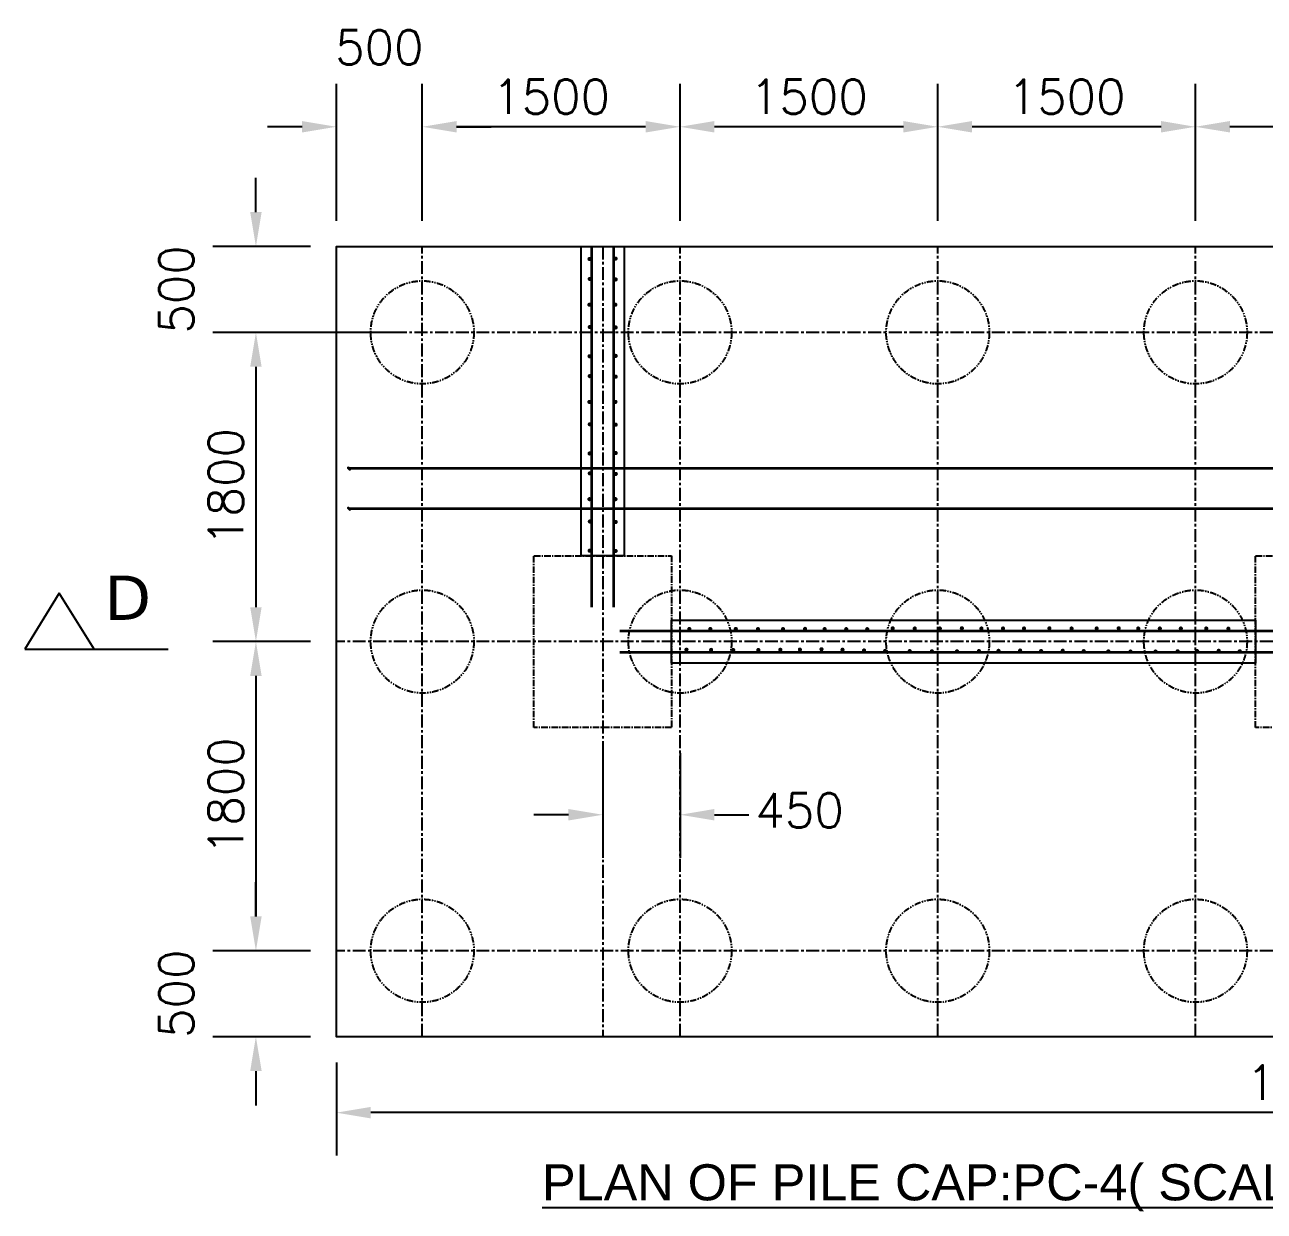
# Model space of a CAD drawing. Header units: millimetres. Extents: x 6239764 to 13047540, y 367704 to 979893.
# Drawn here: x 6535211 to 6542424, y 394557 to 401464 of the extents above; entities that cross this region are included whole.
import ezdxf

# ---------------------------------------------------------------- set-up
doc = ezdxf.new("R2010")
doc.units = ezdxf.units.MM
doc.header["$LTSCALE"] = 300
for name, pattern in [('CENTERX2', [4, 2.5, -0.5, 0.5, -0.5]), ('G', [2, 1.25, -0.25, 0.25, -0.25]), ('K', [2.5, 1.25, -0.25, 0.25, -0.25, 0.25, -0.25])]:
    doc.linetypes.add(name, pattern=pattern)
for name, color, linetype in [('05', 1, 'G'), ('07', 6, 'K'), ('BOU', 12, 'Continuous'), ('DIM', 4, 'Continuous'), ('TEXT', 7, 'Continuous')]:
    doc.layers.add(name, color=color, linetype=linetype)
doc.layers.add('ROD', color=10, linetype='Continuous', lineweight=35)
doc.styles.add('1-100', font='romans.shx', dxfattribs={"height": 200})
doc.styles.add('1-37.5', font='arial.ttf')
doc.styles.add('ver', font='verdana.ttf')
doc.dimstyles.new('1-100', dxfattribs={"dimtxt": 210, "dimasz": 200, "dimexe": 250, "dimexo": 150, "dimgap": 75, "dimtad": 1, "dimdec": 0, "dimzin": 3, "dimdsep": 46, "dimtxsty": '1-100', "dimcen": 0.09, "dimclrd": 161, "dimclre": 161, "dimclrt": 161, "dimadec": 0, "dimazin": 0, "dimtfac": 1, "dimtdec": 0, "dimtofl": 0, "dimtmove": 2, "dimatfit": 3, "dimfxl": 1, "dimtolj": 1, "dimtzin": 0, "dimarcsym": 0})

# ---------------------------------------------------------------- blocks, each defined once
blk = doc.blocks.new('*D808')
at = {"layer": '07', "color": 161, "linetype": 'Continuous', "lineweight": -2, "ltscale": 0.1, "transparency": 16777216}
for p, q in [((6537024.2, 400323.3), (6537024.2, 401120.2)), ((6537524.2, 400323.3), (6537524.2, 401120.2)), ((6536824.2, 400870.2), (6536624.2, 400870.2)), ((6537724.2, 400870.2), (6537924.2, 400870.2))]:
    blk.add_line(p, q, dxfattribs=at)
at = {"layer": '07', "color": 161, "linetype": 'Continuous', "ltscale": 0.1, "transparency": 16777216}
for points in [[(6536824.2, 400903.6), (6536824.2, 400836.9), (6537024.2, 400870.2)], [(6537724.2, 400903.6), (6537724.2, 400836.9), (6537524.2, 400870.2)]]:
    blk.add_solid(points, dxfattribs=at)
at = {"layer": 'Defpoints', "color": 0, "linetype": 'Continuous', "ltscale": 0.1, "transparency": 16777216}
for p in [(6537024.2, 400870.2), (6537024.2, 400173.3), (6537524.2, 400173.3)]:
    blk.add_point(p, dxfattribs=at)
at = {"layer": '07', "color": 161, "linetype": 'Continuous', "ltscale": 0.1, "transparency": 16777216, "insert": (6537274.2, 401332.7), "char_height": 200, "attachment_point": 5, "style": '1-100'}
blk.add_mtext('\\A1;500', dxfattribs=at)
blk = doc.blocks.new('*D809')
at = {"layer": '07', "color": 161, "linetype": 'Continuous', "lineweight": -2, "ltscale": 0.1, "transparency": 16777216}
for p, q in [((6537524.2, 400323.3), (6537524.2, 401120.2)), ((6539024.2, 400323.3), (6539024.2, 401120.2)), ((6538824.2, 400870.2), (6537724.2, 400870.2))]:
    blk.add_line(p, q, dxfattribs=at)
at = {"layer": '07', "color": 161, "linetype": 'Continuous', "ltscale": 0.1, "transparency": 16777216}
for points in [[(6537724.2, 400903.6), (6537724.2, 400836.9), (6537524.2, 400870.2)], [(6538824.2, 400903.6), (6538824.2, 400836.9), (6539024.2, 400870.2)]]:
    blk.add_solid(points, dxfattribs=at)
at = {"layer": 'Defpoints', "color": 0, "linetype": 'Continuous', "ltscale": 0.1, "transparency": 16777216}
for p in [(6537524.2, 400870.2), (6537524.2, 400173.3), (6539024.2, 400173.3)]:
    blk.add_point(p, dxfattribs=at)
at = {"layer": '07', "color": 161, "linetype": 'Continuous', "ltscale": 0.1, "transparency": 16777216, "insert": (6538274.2, 401045.2), "char_height": 200, "attachment_point": 5, "style": '1-100'}
blk.add_mtext('\\A1;1500', dxfattribs=at)
blk = doc.blocks.new('*D810')
at = {"layer": '07', "color": 161, "linetype": 'Continuous', "lineweight": -2, "ltscale": 0.1, "transparency": 16777216}
for p, q in [((6539024.2, 400323.3), (6539024.2, 401120.2)), ((6540524.2, 400323.3), (6540524.2, 401120.2)), ((6540324.2, 400870.2), (6539224.2, 400870.2))]:
    blk.add_line(p, q, dxfattribs=at)
at = {"layer": '07', "color": 161, "linetype": 'Continuous', "ltscale": 0.1, "transparency": 16777216}
for points in [[(6539224.2, 400903.6), (6539224.2, 400836.9), (6539024.2, 400870.2)], [(6540324.2, 400903.6), (6540324.2, 400836.9), (6540524.2, 400870.2)]]:
    blk.add_solid(points, dxfattribs=at)
at = {"layer": 'Defpoints', "color": 0, "linetype": 'Continuous', "ltscale": 0.1, "transparency": 16777216}
for p in [(6539024.2, 400870.2), (6539024.2, 400173.3), (6540524.2, 400173.3)]:
    blk.add_point(p, dxfattribs=at)
at = {"layer": '07', "color": 161, "linetype": 'Continuous', "ltscale": 0.1, "transparency": 16777216, "insert": (6539774.2, 401045.2), "char_height": 200, "attachment_point": 5, "style": '1-100'}
blk.add_mtext('\\A1;1500', dxfattribs=at)
blk = doc.blocks.new('*D811')
at = {"layer": '07', "color": 161, "linetype": 'Continuous', "lineweight": -2, "ltscale": 0.1, "transparency": 16777216}
for p, q in [((6540524.2, 400323.3), (6540524.2, 401120.2)), ((6542024.2, 400323.3), (6542024.2, 401120.2)), ((6541824.2, 400870.2), (6540724.2, 400870.2))]:
    blk.add_line(p, q, dxfattribs=at)
at = {"layer": '07', "color": 161, "linetype": 'Continuous', "ltscale": 0.1, "transparency": 16777216}
for points in [[(6540724.2, 400903.6), (6540724.2, 400836.9), (6540524.2, 400870.2)], [(6541824.2, 400903.6), (6541824.2, 400836.9), (6542024.2, 400870.2)]]:
    blk.add_solid(points, dxfattribs=at)
at = {"layer": 'Defpoints', "color": 0, "linetype": 'Continuous', "ltscale": 0.1, "transparency": 16777216}
for p in [(6540524.2, 400870.2), (6540524.2, 400173.3), (6542024.2, 400173.3)]:
    blk.add_point(p, dxfattribs=at)
at = {"layer": '07', "color": 161, "linetype": 'Continuous', "ltscale": 0.1, "transparency": 16777216, "insert": (6541274.2, 401045.2), "char_height": 200, "attachment_point": 5, "style": '1-100'}
blk.add_mtext('\\A1;1500', dxfattribs=at)
blk = doc.blocks.new('*D812')
at = {"layer": '07', "color": 161, "linetype": 'Continuous', "lineweight": -2, "ltscale": 0.1, "transparency": 16777216}
for p, q in [((6542024.2, 400323.3), (6542024.2, 401120.2)), ((6543524.2, 400323.3), (6543524.2, 401120.2)), ((6543324.2, 400870.2), (6542224.2, 400870.2))]:
    blk.add_line(p, q, dxfattribs=at)
at = {"layer": '07', "color": 161, "linetype": 'Continuous', "ltscale": 0.1, "transparency": 16777216}
for points in [[(6542224.2, 400903.6), (6542224.2, 400836.9), (6542024.2, 400870.2)], [(6543324.2, 400903.6), (6543324.2, 400836.9), (6543524.2, 400870.2)]]:
    blk.add_solid(points, dxfattribs=at)
at = {"layer": 'Defpoints', "color": 0, "linetype": 'Continuous', "ltscale": 0.1, "transparency": 16777216}
for p in [(6542024.2, 400870.2), (6542024.2, 400173.3), (6543524.2, 400173.3)]:
    blk.add_point(p, dxfattribs=at)
at = {"layer": '07', "color": 161, "linetype": 'Continuous', "ltscale": 0.1, "transparency": 16777216, "insert": (6542774.2, 401045.2), "char_height": 200, "attachment_point": 5, "style": '1-100'}
blk.add_mtext('\\A1;1500', dxfattribs=at)
blk = doc.blocks.new('*D817')
at = {"layer": '07', "color": 161, "linetype": 'Continuous', "lineweight": -2, "ltscale": 0.1, "transparency": 16777216}
for p, q in [((6536555.9, 400373.3), (6536555.9, 400573.3)), ((6536874.2, 400173.3), (6536305.9, 400173.3)), ((6537374.2, 399673.3), (6536305.9, 399673.3)), ((6536555.9, 399473.3), (6536555.9, 399273.3))]:
    blk.add_line(p, q, dxfattribs=at)
at = {"layer": '07', "color": 161, "linetype": 'Continuous', "ltscale": 0.1, "transparency": 16777216}
for points in [[(6536522.6, 400373.3), (6536589.3, 400373.3), (6536555.9, 400173.3)], [(6536522.6, 399473.3), (6536589.3, 399473.3), (6536555.9, 399673.3)]]:
    blk.add_solid(points, dxfattribs=at)
at = {"layer": 'Defpoints', "color": 0, "linetype": 'Continuous', "ltscale": 0.1, "transparency": 16777216}
for p in [(6537024.2, 400173.3), (6536555.9, 399673.3), (6537524.2, 399673.3)]:
    blk.add_point(p, dxfattribs=at)
at = {"layer": '07', "color": 161, "linetype": 'Continuous', "ltscale": 0.1, "transparency": 16777216, "insert": (6536093.4, 399923.3), "char_height": 200, "attachment_point": 5, "rotation": 90, "style": '1-100'}
blk.add_mtext('\\A1;500', dxfattribs=at)
blk = doc.blocks.new('*D818')
at = {"layer": '07', "color": 161, "linetype": 'Continuous', "lineweight": -2, "ltscale": 0.1, "transparency": 16777216}
for p, q in [((6536874.2, 399673.3), (6536305.9, 399673.3)), ((6536555.9, 399473.3), (6536555.9, 398073.3)), ((6536874.2, 397873.3), (6536305.9, 397873.3))]:
    blk.add_line(p, q, dxfattribs=at)
at = {"layer": '07', "color": 161, "linetype": 'Continuous', "ltscale": 0.1, "transparency": 16777216}
for points in [[(6536522.6, 399473.3), (6536589.3, 399473.3), (6536555.9, 399673.3)], [(6536522.6, 398073.3), (6536589.3, 398073.3), (6536555.9, 397873.3)]]:
    blk.add_solid(points, dxfattribs=at)
at = {"layer": 'Defpoints', "color": 0, "linetype": 'Continuous', "ltscale": 0.1, "transparency": 16777216}
for p in [(6537024.2, 399673.3), (6536555.9, 397873.3), (6537024.2, 397873.3)]:
    blk.add_point(p, dxfattribs=at)
at = {"layer": '07', "color": 161, "linetype": 'Continuous', "ltscale": 0.1, "transparency": 16777216, "insert": (6536380.9, 398773.3), "char_height": 200, "attachment_point": 5, "rotation": 90, "style": '1-100'}
blk.add_mtext('\\A1;1800', dxfattribs=at)
blk = doc.blocks.new('*D819')
at = {"layer": '07', "color": 161, "linetype": 'Continuous', "lineweight": -2, "ltscale": 0.1, "transparency": 16777216}
for p, q in [((6536874.2, 397873.3), (6536305.9, 397873.3)), ((6536555.9, 397673.3), (6536555.9, 396273.3)), ((6536874.2, 396073.3), (6536305.9, 396073.3))]:
    blk.add_line(p, q, dxfattribs=at)
at = {"layer": '07', "color": 161, "linetype": 'Continuous', "ltscale": 0.1, "transparency": 16777216}
for points in [[(6536522.6, 397673.3), (6536589.3, 397673.3), (6536555.9, 397873.3)], [(6536522.6, 396273.3), (6536589.3, 396273.3), (6536555.9, 396073.3)]]:
    blk.add_solid(points, dxfattribs=at)
at = {"layer": 'Defpoints', "color": 0, "linetype": 'Continuous', "ltscale": 0.1, "transparency": 16777216}
for p in [(6537024.2, 397873.3), (6536555.9, 396073.3), (6537024.2, 396073.3)]:
    blk.add_point(p, dxfattribs=at)
at = {"layer": '07', "color": 161, "linetype": 'Continuous', "ltscale": 0.1, "transparency": 16777216, "insert": (6536380.9, 396973.3), "char_height": 200, "attachment_point": 5, "rotation": 90, "style": '1-100'}
blk.add_mtext('\\A1;1800', dxfattribs=at)
blk = doc.blocks.new('*D820')
at = {"layer": '07', "color": 161, "linetype": 'Continuous', "lineweight": -2, "ltscale": 0.1, "transparency": 16777216}
for p, q in [((6536555.9, 396273.3), (6536555.9, 396473.3)), ((6536874.2, 396073.3), (6536305.9, 396073.3)), ((6536874.2, 395573.3), (6536305.9, 395573.3)), ((6536555.9, 395373.3), (6536555.9, 395173.3))]:
    blk.add_line(p, q, dxfattribs=at)
at = {"layer": '07', "color": 161, "linetype": 'Continuous', "ltscale": 0.1, "transparency": 16777216}
for points in [[(6536522.6, 396273.3), (6536589.3, 396273.3), (6536555.9, 396073.3)], [(6536522.6, 395373.3), (6536589.3, 395373.3), (6536555.9, 395573.3)]]:
    blk.add_solid(points, dxfattribs=at)
at = {"layer": 'Defpoints', "color": 0, "linetype": 'Continuous', "ltscale": 0.1, "transparency": 16777216}
for p in [(6537024.2, 396073.3), (6536555.9, 395573.3), (6537024.2, 395573.3)]:
    blk.add_point(p, dxfattribs=at)
at = {"layer": '07', "color": 161, "linetype": 'Continuous', "ltscale": 0.1, "transparency": 16777216, "insert": (6536093.4, 395823.3), "char_height": 200, "attachment_point": 5, "rotation": 90, "style": '1-100'}
blk.add_mtext('\\A1;500', dxfattribs=at)
blk = doc.blocks.new('*D821')
at = {"layer": '07', "color": 161, "linetype": 'Continuous', "lineweight": -2, "ltscale": 0.1, "transparency": 16777216}
for p, q in [((6538574.2, 397223.3), (6538574.2, 396615.2)), ((6539024.2, 397223.3), (6539024.2, 396615.2)), ((6538374.2, 396865.2), (6538174.2, 396865.2)), ((6539224.2, 396865.2), (6539424.2, 396865.2))]:
    blk.add_line(p, q, dxfattribs=at)
at = {"layer": '07', "color": 161, "linetype": 'Continuous', "ltscale": 0.1, "transparency": 16777216}
for points in [[(6538374.2, 396898.6), (6538374.2, 396831.9), (6538574.2, 396865.2)], [(6539224.2, 396898.6), (6539224.2, 396831.9), (6539024.2, 396865.2)]]:
    blk.add_solid(points, dxfattribs=at)
at = {"layer": 'Defpoints', "color": 0, "linetype": 'Continuous', "ltscale": 0.1, "transparency": 16777216}
for p in [(6538574.2, 397373.3), (6539024.2, 397373.3), (6539024.2, 396865.2)]:
    blk.add_point(p, dxfattribs=at)
at = {"layer": '07', "color": 161, "linetype": 'Continuous', "ltscale": 0.1, "transparency": 16777216, "insert": (6539720.1, 396890.2), "char_height": 200, "attachment_point": 5, "style": '1-100'}
blk.add_mtext('\\A1;450', dxfattribs=at)
blk = doc.blocks.new('*D832')
at = {"layer": '07', "color": 161, "linetype": 'Continuous', "lineweight": -2, "ltscale": 0.1, "transparency": 16777216}
for p, q in [((6537024.2, 395423.3), (6537024.2, 394881)), ((6548474.2, 395423.3), (6548474.2, 394881)), ((6548274.2, 395131), (6537224.2, 395131))]:
    blk.add_line(p, q, dxfattribs=at)
at = {"layer": '07', "color": 161, "linetype": 'Continuous', "ltscale": 0.1, "transparency": 16777216}
for points in [[(6537224.2, 395164.3), (6537224.2, 395097.6), (6537024.2, 395131)], [(6548274.2, 395164.3), (6548274.2, 395097.6), (6548474.2, 395131)]]:
    blk.add_solid(points, dxfattribs=at)
at = {"layer": 'Defpoints', "color": 0, "linetype": 'Continuous', "ltscale": 0.1, "transparency": 16777216}
for p in [(6537024.2, 395573.3), (6548474.2, 395573.3), (6537024.2, 395131)]:
    blk.add_point(p, dxfattribs=at)
at = {"layer": '07', "color": 161, "linetype": 'Continuous', "ltscale": 0.1, "transparency": 16777216, "insert": (6542749.2, 395306), "char_height": 200, "attachment_point": 5, "style": '1-100'}
blk.add_mtext('\\A1;11450', dxfattribs=at)

msp = doc.modelspace()

# ---------------------------------------------------------------- hatches: boundary and pattern name
at = {"layer": 'ROD'}
h = msp.add_hatch(dxfattribs=at)
h.set_pattern_fill('ANSI31', color=256)
h.set_pattern_definition([(45, (6370244.97043, 705282.81309), (-0.08838834765, 0.08838834765), [])])
h.paths.add_polyline_path([(6537105.2, 398881.4, 1), (6537092.6, 398881.4, 1)])
h = msp.add_hatch(dxfattribs=at)
h.set_pattern_fill('ANSI31', color=256)
h.set_pattern_definition([(45, (6370244.97043, 705048.94613), (-0.08838834765, 0.08838834765), [])])
h.paths.add_polyline_path([(6537105.2, 398647.5, 1), (6537092.6, 398647.5, 1)])

# ---------------------------------------------------------------- linework, layer by layer
at = {"color": 8, "linetype": 'CENTERX2', "ltscale": 0.1}
for p, q in [((6537524.2, 395573.3), (6537524.2, 400173.3)), ((6538574.2, 400173.3), (6538574.2, 395573.3)), ((6539024.2, 395573.3), (6539024.2, 400173.3)), ((6540524.2, 395573.3), (6540524.2, 400173.3)), ((6542024.2, 395573.3), (6542024.2, 400173.3)), ((6548474.2, 399673.3), (6537024.2, 399673.3)), ((6548474.2, 397873.3), (6537024.2, 397873.3)), ((6548474.2, 396073.3), (6537024.2, 396073.3))]:
    msp.add_line(p, q, dxfattribs=at)
at = {"color": 6, "ltscale": 0.1}
for points in [[(6538449.2, 400173.3), (6538699.2, 400173.3), (6538699.2, 398373.3), (6538449.2, 398373.3)], [(6538974.2, 397998.3), (6542374.2, 397998.3), (6542374.2, 397748.3), (6538974.2, 397748.3)]]:
    msp.add_lwpolyline(points, close=True, dxfattribs=at)
at = {"color": 1, "ltscale": 0.1, "const_width": 12}
for points in [[(6538491.4, 400100.5, 1), (6538503.4, 400100.5, 1)], [(6538643.5, 400102.8, 1), (6538655.5, 400102.8, 1)], [(6538492.4, 399984.6, 1), (6538504.4, 399984.6, 1)], [(6538643.9, 399981.4, 1), (6538655.9, 399981.4, 1)], [(6538490.6, 399834.4, 1), (6538502.6, 399834.4, 1)], [(6538642.2, 399834.4, 1), (6538654.2, 399834.4, 1)], [(6538492.7, 399704.5, 1), (6538504.7, 399704.5, 1)], [(6538643.7, 399701.8, 1), (6538655.7, 399701.8, 1)], [(6538491.7, 399534.4, 1), (6538503.7, 399534.4, 1)], [(6538643.8, 399536.7, 1), (6538655.8, 399536.7, 1)], [(6538492.7, 399418.5, 1), (6538504.7, 399418.5, 1)], [(6538644.1, 399415.3, 1), (6538656.1, 399415.3, 1)], [(6538490.8, 399268.4, 1), (6538502.8, 399268.4, 1)], [(6538642.4, 399268.4, 1), (6538654.4, 399268.4, 1)], [(6538493, 399138.4, 1), (6538505, 399138.4, 1)], [(6538643.9, 399135.8, 1), (6538655.9, 399135.8, 1)], [(6538491.9, 398968.4, 1), (6538503.9, 398968.4, 1)], [(6538644, 398970.7, 1), (6538656, 398970.7, 1)], [(6538492.9, 398852.4, 1), (6538504.9, 398852.4, 1)], [(6538644.4, 398849.3, 1), (6538656.4, 398849.3, 1)], [(6538491, 398702.3, 1), (6538503, 398702.3, 1)], [(6538642.7, 398702.3, 1), (6538654.7, 398702.3, 1)], [(6538493.2, 398572.4, 1), (6538505.2, 398572.4, 1)], [(6538644.2, 398569.7, 1), (6538656.2, 398569.7, 1)], [(6538492.1, 398402.3, 1), (6538504.1, 398402.3, 1)], [(6538643.7, 398401, 1), (6538655.7, 398401, 1)], [(6540658.5, 397951, 1), (6540670.5, 397951, 1)], [(6541571.2, 397951, 1), (6541583.2, 397951, 1)], [(6539745.8, 397947.3, 1), (6539757.8, 397947.3, 1)]]:
    msp.add_lwpolyline(points, format="xyb", close=True, dxfattribs=at)
at = {"color": 1, "ltscale": 0.1, "const_width": 12, "elevation": 0}
for points in [[(6539072.7, 397946.7, 1), (6539084.7, 397946.7, 1)], [(6539194.9, 397946.7, 1), (6539206.9, 397946.7, 1)], [(6539342.9, 397946.7, 1), (6539354.9, 397946.7, 1)], [(6539471.7, 397945.8, 1), (6539483.7, 397945.8, 1)], [(6539617.9, 397945.8, 1), (6539629.9, 397945.8, 1)], [(6539859.7, 397945.8, 1), (6539871.7, 397945.8, 1)], [(6539985.4, 397945.8, 1), (6539997.4, 397945.8, 1)], [(6540107.6, 397945.8, 1), (6540119.6, 397945.8, 1)], [(6540255.6, 397950.4, 1), (6540267.6, 397950.4, 1)], [(6540384.3, 397949.5, 1), (6540396.3, 397949.5, 1)], [(6540530.5, 397949.5, 1), (6540542.5, 397949.5, 1)], [(6540772.3, 397949.5, 1), (6540784.3, 397949.5, 1)], [(6540898, 397949.5, 1), (6540910, 397949.5, 1)], [(6541020.3, 397949.5, 1), (6541032.3, 397949.5, 1)], [(6541168.2, 397950.4, 1), (6541180.2, 397950.4, 1)], [(6541297, 397949.5, 1), (6541309, 397949.5, 1)], [(6541443.2, 397949.5, 1), (6541455.2, 397949.5, 1)], [(6541685, 397949.5, 1), (6541697, 397949.5, 1)], [(6541810.7, 397949.5, 1), (6541822.7, 397949.5, 1)], [(6541932.9, 397949.5, 1), (6541944.9, 397949.5, 1)], [(6542080.9, 397949.5, 1), (6542092.9, 397949.5, 1)], [(6542209.7, 397948.5, 1), (6542221.7, 397948.5, 1)], [(6539055.7, 397826.3, 1), (6539067.7, 397826.3, 1)], [(6539199.1, 397825, 1), (6539211.1, 397825, 1)], [(6539327.9, 397824.1, 1), (6539339.9, 397824.1, 1)], [(6539474.1, 397824.1, 1), (6539486.1, 397824.1, 1)], [(6539602, 397825.7, 1), (6539614, 397825.7, 1)], [(6539715.9, 397826.8, 1), (6539727.9, 397826.8, 1)], [(6539841.6, 397828.5, 1), (6539853.6, 397828.5, 1)], [(6539963.8, 397825.9, 1), (6539975.8, 397825.9, 1)], [(6540089.5, 397821.6, 1), (6540101.5, 397821.6, 1)], [(6540211.7, 397818.9, 1), (6540223.7, 397818.9, 1)], [(6540355.1, 397817.7, 1), (6540367.1, 397817.7, 1)], [(6540483.9, 397816.7, 1), (6540495.9, 397816.7, 1)], [(6540630.1, 397816.7, 1), (6540642.1, 397816.7, 1)], [(6540758, 397818.3, 1), (6540770, 397818.3, 1)], [(6540871.9, 397819.4, 1), (6540883.9, 397819.4, 1)], [(6540997.5, 397821.2, 1), (6541009.5, 397821.2, 1)], [(6541119.8, 397818.5, 1), (6541131.8, 397818.5, 1)], [(6541245.4, 397820.2, 1), (6541257.4, 397820.2, 1)], [(6541367.7, 397817.6, 1), (6541379.7, 397817.6, 1)], [(6541511.1, 397816.3, 1), (6541523.1, 397816.3, 1)], [(6541639.8, 397815.4, 1), (6541651.8, 397815.4, 1)], [(6541786, 397815.4, 1), (6541798, 397815.4, 1)], [(6541914, 397817, 1), (6541926, 397817, 1)], [(6542027.8, 397818.1, 1), (6542039.8, 397818.1, 1)], [(6542153.5, 397819.8, 1), (6542165.5, 397819.8, 1)], [(6542275.8, 397817.1, 1), (6542287.8, 397817.1, 1)]]:
    msp.add_lwpolyline(points, format="xyb", close=True, dxfattribs=at)
at = {"layer": '05', "ltscale": 0.1}
for points in [[(6538974.2, 398373.3), (6538974.2, 397373.3), (6538174.2, 397373.3), (6538174.2, 398373.3)], [(6543174.2, 398373.3), (6543174.2, 397373.3), (6542374.2, 397373.3), (6542374.2, 398373.3)]]:
    msp.add_lwpolyline(points, close=True, dxfattribs=at)
at = {"layer": '07', "color": 22, "ltscale": 0.1}
for centre in [(6537524.2, 399673.3), (6539024.2, 399673.3), (6540524.2, 399673.3), (6542024.2, 399673.3), (6537524.2, 397873.3), (6539024.2, 397873.3), (6540524.2, 397873.3), (6542024.2, 397873.3), (6537524.2, 396073.3), (6539024.2, 396073.3), (6540524.2, 396073.3), (6542024.2, 396073.3)]:
    msp.add_circle(centre, 300, dxfattribs=at)
at = {"layer": 'BOU', "color": 141, "ltscale": 0.1}
msp.add_lwpolyline([(6548474.2, 400173.3), (6548474.2, 395573.3), (6537024.2, 395573.3), (6537024.2, 400173.3)], close=True, dxfattribs=at)
at = {"layer": 'DIM', "ltscale": 3}
for p, q in [((6535411.2, 398155.1), (6535210.8, 397830.1)), ((6535615.1, 397830.1), (6535411.2, 398155.1)), ((6535210.8, 397830.1), (6536045, 397830.1))]:
    msp.add_line(p, q, dxfattribs=at)
at = {"layer": 'ROD'}
for p, q in [((6537099.2, 398882.1), (6548399.2, 398882.1)), ((6537099.2, 398648.3), (6548399.2, 398648.3))]:
    msp.add_line(p, q, dxfattribs=at)
for points in [[(6538511.2, 398073.3), (6538511.2, 400173.3)], [(6538637.2, 400173.3), (6538637.2, 398073.3)], [(6538674.2, 397936.3), (6542674.2, 397936.3)], [(6542674.2, 397810.3), (6538674.2, 397810.3)]]:
    msp.add_lwpolyline(points, dxfattribs=at)

# ---------------------------------------------------------------- texts
at = {"lineweight": 25, "style": 'ver'}
msp.add_text('D', height=258.5, dxfattribs=at).set_placement((6535673.1, 397999.5))
at = {"layer": 'TEXT', "linetype": 'Continuous', "ltscale": 0.5, "insert": (6538139.6, 394830.4), "char_height": 210, "attachment_point": 1, "style": '1-37.5'}
msp.add_mtext('{\\L PLAN OF PILE CAP:PC-4( SCALE=1:60)}', dxfattribs=at)

# ---------------------------------------------------------------- dimensions: what is measured, and where the dimension line sits
at = {"layer": '07', "color": 6, "linetype": 'Continuous', "ltscale": 0.1}
for base, p1, p2, picture, middle in [((6537024.2, 400870.2), (6537524.2, 400173.3), (6537024.2, 400173.3), '*D808', (6537274.2, 401332.7)), ((6537524.2, 400870.2), (6539024.2, 400173.3), (6537524.2, 400173.3), '*D809', (6538274.2, 401045.2)), ((6539024.2, 400870.2), (6540524.2, 400173.3), (6539024.2, 400173.3), '*D810', (6539774.2, 401045.2)), ((6540524.2, 400870.2), (6542024.2, 400173.3), (6540524.2, 400173.3), '*D811', (6541274.2, 401045.2)), ((6542024.2, 400870.2), (6543524.2, 400173.3), (6542024.2, 400173.3), '*D812', (6542774.2, 401045.2)), ((6537024.2, 395131), (6548474.2, 395573.3), (6537024.2, 395573.3), '*D832', (6542749.2, 395306))]:
    dim = msp.add_linear_dim(base=base, p1=p1, p2=p2, dimstyle='1-100', dxfattribs=at)
    dim.commit()
    dim.dimension.update_dxf_attribs({"geometry": picture, "text_midpoint": middle})
for base, p1, p2, picture, middle in [((6536555.9, 399673.3), (6537024.2, 400173.3), (6537524.2, 399673.3), '*D817', (6536093.4, 399923.3)), ((6536555.9, 397873.3), (6537024.2, 399673.3), (6537024.2, 397873.3), '*D818', (6536380.9, 398773.3)), ((6536555.9, 396073.3), (6537024.2, 397873.3), (6537024.2, 396073.3), '*D819', (6536380.9, 396973.3)), ((6536555.9, 395573.3), (6537024.2, 396073.3), (6537024.2, 395573.3), '*D820', (6536093.4, 395823.3))]:
    dim = msp.add_linear_dim(base=base, p1=p1, p2=p2, angle=270, dimstyle='1-100', dxfattribs=at)
    dim.commit()
    dim.dimension.update_dxf_attribs({"geometry": picture, "text_midpoint": middle})
dim = msp.add_linear_dim(base=(6539024.2, 396865.2), p1=(6538574.2, 397373.3), p2=(6539024.2, 397373.3), dimstyle='1-100', dxfattribs=at)
dim.commit()
dim.dimension.update_dxf_attribs({"geometry": '*D821', "text_midpoint": (6539720.1, 396890.2), "dimtype": 160})

doc.saveas('drawing.dxf')
